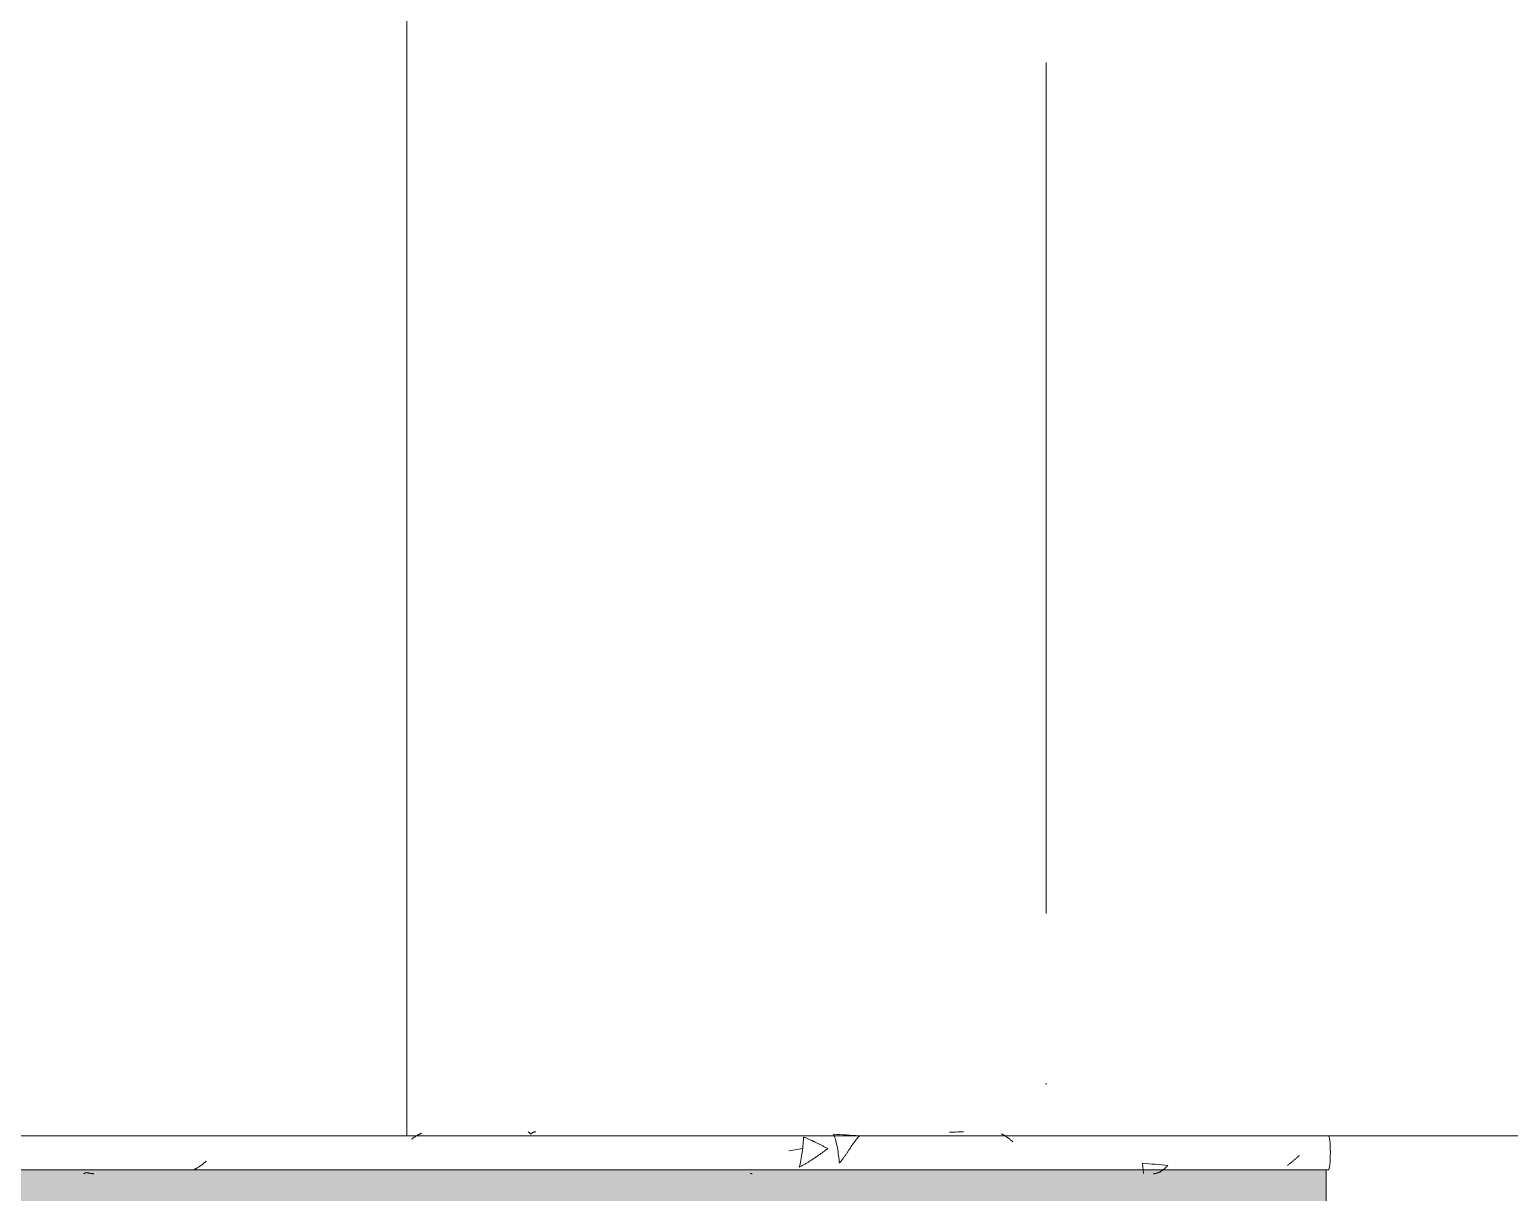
# Model space of a CAD drawing. Header units: millimetres. Extents: x -8482 to 130249, y -7482 to 93550.
# Drawn here: x 30553 to 31422, y -33 to 650 of the extents above; entities that cross this region are included whole.
import ezdxf

# ---------------------------------------------------------------- set-up
doc = ezdxf.new("R2010")
doc.units = ezdxf.units.MM
doc.linetypes.add('Grid Line', pattern=[14, 10, -2, 0, -2])
for name, color, linetype, lineweight in [('KINH', 152, 'Continuous', 5), ('NET THAY 1', 41, 'Continuous', 5), ('NET-THAY', 2, 'Continuous', 9), ('TRUC', 225, 'Continuous', 5)]:
    doc.layers.add(name, color=color, linetype=linetype, lineweight=lineweight)
pattern_1 = [(45.204, (11880.7, 1401.6), (0.002, 2032), [252.7, -2610.8]), (45.204, (11825.9, 1456.7), (0.002, 2032), [252.7, -2610.8]), (45.204, (11750.5, 1325.7), (0.002, 2032), [544.27, -2319.24]), (45.204, (10508.7, 2763), (0.002, 2032), [252.7, -2610.8]), (45.204, (10453.9, 2818.2), (0.002, 2032), [252.7, -2610.8]), (45.204, (10378.6, 2687.1), (0.002, 2032), [544.27, -2319.24])]

# ---------------------------------------------------------------- blocks, each defined once
blk = doc.blocks.new('FP_96-MẶT ĐỨNG TRỤC A-Q')
at = {"layer": 'NET THAY 1', "color": 10}
for p, q in [((31315.6, 0), (22897.55, 0)), ((22897.55, -20), (31315.6, -20))]:
    blk.add_line(p, q, dxfattribs=at)
at = {"layer": 'NET THAY 1'}
for p, q in [((30780.23, 0.04), (30779.98, -0.11)), ((30780.48, 0.19), (30780.23, 0.04)), ((30780.73, 0.34), (30780.48, 0.19)), ((30780.98, 0.48), (30780.73, 0.34)), ((30781.23, 0.61), (30780.98, 0.48)), ((30781.48, 0.75), (30781.23, 0.61)), ((30781.73, 0.87), (30781.48, 0.75)), ((30781.97, 0.99), (30781.73, 0.87)), ((30782.22, 1.11), (30781.97, 0.99)), ((30782.47, 1.22), (30782.22, 1.11)), ((30782.71, 1.33), (30782.47, 1.22)), ((30782.96, 1.43), (30782.71, 1.33)), ((30783.21, 1.52), (30782.96, 1.43)), ((30845.68, 2.29), (30845.95, 2.16)), ((30845.95, 2.16), (30846.22, 1.95)), ((30846.22, 1.95), (30846.49, 1.66)), ((30846.49, 1.66), (30846.75, 1.29)), ((30846.75, 1.29), (30847.01, 0.84)), ((30847.19, 1), (30847.01, 0.85)), ((30847.38, 1.14), (30847.19, 1)), ((30847.56, 1.27), (30847.38, 1.14)), ((30847.74, 1.4), (30847.56, 1.27)), ((30847.92, 1.52), (30847.74, 1.4)), ((30848.1, 1.63), (30847.92, 1.52)), ((30848.28, 1.73), (30848.1, 1.63)), ((30848.46, 1.83), (30848.28, 1.73)), ((30848.65, 1.91), (30848.46, 1.83)), ((30848.83, 1.99), (30848.65, 1.91)), ((30849.01, 2.06), (30848.83, 1.99)), ((30849.18, 2.12), (30849.01, 2.06)), ((30849.36, 2.18), (30849.18, 2.12)), ((30849.54, 2.22), (30849.36, 2.18)), ((30849.72, 2.26), (30849.54, 2.22)), ((30849.9, 2.29), (30849.72, 2.26)), ((30850.08, 2.31), (30849.9, 2.29)), ((30850.26, 2.32), (30850.08, 2.31)), ((31026.89, 0.74), (31024.99, 0.84)), ((31024.99, 0.84), (31025.28, 0.24)), ((31025.28, 0.24), (31025.56, -0.45)), ((31028.8, 0.64), (31026.89, 0.74)), ((31030.7, 0.53), (31028.8, 0.64)), ((31032.61, 0.43), (31030.7, 0.53)), ((31034.51, 0.32), (31032.61, 0.43)), ((31036.42, 0.2), (31034.51, 0.32)), ((31038.32, 0.09), (31036.42, 0.2)), ((31040.23, -0.03), (31038.32, 0.09)), ((31094.37, 2.08), (31093.21, 2.04)), ((31095.52, 2.12), (31094.37, 2.08)), ((31096.68, 2.15), (31095.52, 2.12)), ((31097.83, 2.18), (31096.68, 2.15)), ((31098.99, 2.21), (31097.83, 2.18)), ((31100.15, 2.24), (31098.99, 2.21)), ((31101.3, 2.26), (31100.15, 2.24)), ((31123.76, 0.97), (31123.47, 1.1)), ((31124.05, 0.83), (31123.76, 0.97)), ((31124.33, 0.69), (31124.05, 0.83)), ((31124.62, 0.54), (31124.33, 0.69)), ((31124.9, 0.39), (31124.62, 0.54)), ((31125.19, 0.23), (31124.9, 0.39)), ((31125.47, 0.06), (31125.19, 0.23)), ((31125.75, -0.11), (31125.47, 0.06)), ((30777.46, -1.89), (30777.21, -2.09)), ((30777.72, -1.69), (30777.46, -1.89)), ((30777.97, -1.5), (30777.72, -1.69)), ((30778.22, -1.31), (30777.97, -1.5)), ((30778.48, -1.13), (30778.22, -1.31)), ((30778.73, -0.95), (30778.48, -1.13)), ((30778.98, -0.77), (30778.73, -0.95)), ((30779.23, -0.6), (30778.98, -0.77)), ((30779.48, -0.43), (30779.23, -0.6)), ((30779.73, -0.27), (30779.48, -0.43)), ((30779.98, -0.11), (30779.73, -0.27)), ((31001.19, -8.52), (31000.02, -8.71)), ((31002.37, -8.33), (31001.19, -8.52)), ((31003.55, -8.14), (31002.37, -8.33)), ((31004.72, -7.95), (31003.55, -8.14)), ((31005.9, -7.76), (31004.72, -7.95)), ((31007.07, -7.57), (31005.9, -7.76)), ((31006.76, -8.3), (31006.6, -9.53)), ((31006.9, -7.09), (31006.76, -8.3)), ((31007.02, -5.92), (31006.9, -7.09)), ((31007.13, -4.78), (31007.02, -5.92)), ((31007.23, -3.69), (31007.13, -4.78)), ((31007.32, -2.67), (31007.23, -3.69)), ((31007.39, -1.72), (31007.32, -2.67)), ((31007.45, -0.85), (31007.39, -1.72)), ((31007.88, -0.99), (31007.46, -0.83)), ((31008.3, -1.15), (31007.88, -0.99)), ((31008.73, -1.31), (31008.3, -1.15)), ((31009.15, -1.48), (31008.73, -1.31)), ((31009.57, -1.65), (31009.15, -1.48)), ((31009.99, -1.82), (31009.57, -1.65)), ((31010.42, -2), (31009.99, -1.82)), ((31010.84, -2.18), (31010.42, -2)), ((31011.26, -2.36), (31010.84, -2.18)), ((31011.68, -2.55), (31011.26, -2.36)), ((31012.1, -2.73), (31011.68, -2.55)), ((31012.52, -2.92), (31012.1, -2.73)), ((31012.94, -3.12), (31012.52, -2.92)), ((31013.36, -3.31), (31012.94, -3.12)), ((31013.77, -3.51), (31013.36, -3.31)), ((31014.19, -3.71), (31013.77, -3.51)), ((31014.61, -3.91), (31014.19, -3.71)), ((31015.03, -4.11), (31014.61, -3.91)), ((31015.44, -4.32), (31015.03, -4.11)), ((31015.86, -4.53), (31015.44, -4.32)), ((31016.27, -4.74), (31015.86, -4.53)), ((31016.69, -4.95), (31016.27, -4.74)), ((31017.1, -5.16), (31016.69, -4.95)), ((31017.52, -5.38), (31017.1, -5.16)), ((31017.93, -5.6), (31017.52, -5.38)), ((31018.34, -5.82), (31017.93, -5.6)), ((31018.76, -6.04), (31018.34, -5.82)), ((31019.17, -6.26), (31018.76, -6.04)), ((31019.58, -6.48), (31019.17, -6.26)), ((31019.99, -6.71), (31019.58, -6.48)), ((31020.28, -8.58), (31019.94, -8.83)), ((31020.4, -6.93), (31019.99, -6.71)), ((31020.62, -8.34), (31020.28, -8.58)), ((31020.81, -7.16), (31020.4, -6.93)), ((31020.96, -8.1), (31020.62, -8.34)), ((31021.22, -7.39), (31020.81, -7.16)), ((31021.29, -7.86), (31020.96, -8.1)), ((31021.63, -7.62), (31021.22, -7.39)), ((31021.63, -7.62), (31021.29, -7.86)), ((31025.56, -0.45), (31025.83, -1.22)), ((31025.83, -1.22), (31026.1, -2.07)), ((31026.1, -2.07), (31026.35, -2.98)), ((31026.35, -2.98), (31026.6, -3.96)), ((31026.6, -3.96), (31026.83, -4.99)), ((31026.83, -4.99), (31027.05, -6.07)), ((31027.05, -6.07), (31027.26, -7.18)), ((31027.26, -7.18), (31027.46, -8.31)), ((31027.46, -8.31), (31027.64, -9.46)), ((31034.06, -8.39), (31033.84, -8.72)), ((31034.28, -8.06), (31034.06, -8.39)), ((31034.5, -7.73), (31034.28, -8.06)), ((31034.72, -7.41), (31034.5, -7.73)), ((31034.93, -7.08), (31034.72, -7.41)), ((31035.15, -6.76), (31034.93, -7.08)), ((31035.36, -6.44), (31035.15, -6.76)), ((31035.58, -6.12), (31035.36, -6.44)), ((31035.79, -5.81), (31035.58, -6.12)), ((31036, -5.5), (31035.79, -5.81)), ((31036.21, -5.19), (31036, -5.5)), ((31036.42, -4.88), (31036.21, -5.19)), ((31036.63, -4.58), (31036.42, -4.88)), ((31036.84, -4.28), (31036.63, -4.58)), ((31037.04, -3.99), (31036.84, -4.28)), ((31037.25, -3.7), (31037.04, -3.99)), ((31037.45, -3.42), (31037.25, -3.7)), ((31037.65, -3.14), (31037.45, -3.42)), ((31037.86, -2.86), (31037.65, -3.14)), ((31038.06, -2.6), (31037.86, -2.86)), ((31038.26, -2.33), (31038.06, -2.6)), ((31038.46, -2.07), (31038.26, -2.33)), ((31038.66, -1.82), (31038.46, -2.07)), ((31038.86, -1.58), (31038.66, -1.82)), ((31039.06, -1.34), (31038.86, -1.58)), ((31039.25, -1.1), (31039.06, -1.34)), ((31039.45, -0.87), (31039.25, -1.1)), ((31039.64, -0.65), (31039.45, -0.87)), ((31039.84, -0.44), (31039.64, -0.65)), ((31040.03, -0.23), (31039.84, -0.44)), ((31040.23, -0.03), (31040.03, -0.23)), ((31126.04, -0.28), (31125.75, -0.11)), ((31126.32, -0.46), (31126.04, -0.28)), ((31126.6, -0.65), (31126.32, -0.46)), ((31126.88, -0.84), (31126.6, -0.65)), ((31127.17, -1.04), (31126.88, -0.84)), ((31127.45, -1.24), (31127.17, -1.04)), ((31127.73, -1.45), (31127.45, -1.24)), ((31128.01, -1.66), (31127.73, -1.45)), ((31128.28, -1.88), (31128.01, -1.66)), ((31128.56, -2.1), (31128.28, -1.88)), ((31128.84, -2.33), (31128.56, -2.1)), ((31129.12, -2.56), (31128.84, -2.33)), ((31129.39, -2.79), (31129.12, -2.56)), ((31129.67, -3.03), (31129.39, -2.79)), ((31129.94, -3.27), (31129.67, -3.03)), ((31130.22, -3.51), (31129.94, -3.27)), ((30653.73, -17.28), (30653.44, -17.49)), ((30654.02, -17.07), (30653.73, -17.28)), ((30654.32, -16.85), (30654.02, -17.07)), ((30654.61, -16.63), (30654.32, -16.85)), ((30654.9, -16.41), (30654.61, -16.63)), ((30655.19, -16.18), (30654.9, -16.41)), ((30655.48, -15.95), (30655.19, -16.18)), ((30655.77, -15.72), (30655.48, -15.95)), ((30656.06, -15.49), (30655.77, -15.72)), ((30656.35, -15.25), (30656.06, -15.49)), ((30656.64, -15.02), (30656.35, -15.25)), ((31000.02, -8.71), (30998.84, -8.91)), ((31005.38, -16.55), (31005.13, -17.56)), ((31005.62, -15.48), (31005.38, -16.55)), ((31005.84, -14.35), (31005.62, -15.48)), ((31006.05, -13.18), (31005.84, -14.35)), ((31006.25, -11.98), (31006.05, -13.18)), ((31006.43, -10.76), (31006.25, -11.98)), ((31006.6, -9.53), (31006.43, -10.76)), ((31007.03, -17.35), (31006.68, -17.55)), ((31007.39, -17.15), (31007.03, -17.35)), ((31007.75, -16.95), (31007.39, -17.15)), ((31008.11, -16.75), (31007.75, -16.95)), ((31008.47, -16.54), (31008.11, -16.75)), ((31008.82, -16.33), (31008.47, -16.54)), ((31009.18, -16.12), (31008.82, -16.33)), ((31009.53, -15.91), (31009.18, -16.12)), ((31009.89, -15.69), (31009.53, -15.91)), ((31010.24, -15.48), (31009.89, -15.69)), ((31010.6, -15.25), (31010.24, -15.48)), ((31010.95, -15.03), (31010.6, -15.25)), ((31011.3, -14.81), (31010.95, -15.03)), ((31011.66, -14.58), (31011.3, -14.81)), ((31012.01, -14.35), (31011.66, -14.58)), ((31012.36, -14.12), (31012.01, -14.35)), ((31012.71, -13.89), (31012.36, -14.12)), ((31013.06, -13.66), (31012.71, -13.89)), ((31013.41, -13.43), (31013.06, -13.66)), ((31013.76, -13.19), (31013.41, -13.43)), ((31014.11, -12.95), (31013.76, -13.19)), ((31014.45, -12.72), (31014.11, -12.95)), ((31014.8, -12.48), (31014.45, -12.72)), ((31015.15, -12.24), (31014.8, -12.48)), ((31015.49, -11.99), (31015.15, -12.24)), ((31015.84, -11.75), (31015.49, -11.99)), ((31016.19, -11.51), (31015.84, -11.75)), ((31016.53, -11.27), (31016.19, -11.51)), ((31016.87, -11.02), (31016.53, -11.27)), ((31017.22, -10.78), (31016.87, -11.02)), ((31017.56, -10.54), (31017.22, -10.78)), ((31017.9, -10.29), (31017.56, -10.54)), ((31018.24, -10.05), (31017.9, -10.29)), ((31018.59, -9.8), (31018.24, -10.05)), ((31018.93, -9.56), (31018.59, -9.8)), ((31019.27, -9.31), (31018.93, -9.56)), ((31019.61, -9.07), (31019.27, -9.31)), ((31019.94, -8.83), (31019.61, -9.07)), ((31027.64, -9.46), (31027.81, -10.62)), ((31027.81, -10.62), (31027.97, -11.77)), ((31027.97, -11.77), (31028.12, -12.9)), ((31028.12, -12.9), (31028.25, -14.01)), ((31028.25, -14.01), (31028.37, -15.08)), ((31028.37, -15.08), (31028.48, -16.11)), ((31028.72, -15.81), (31028.48, -16.1)), ((31028.97, -15.51), (31028.72, -15.81)), ((31029.21, -15.21), (31028.97, -15.51)), ((31029.45, -14.91), (31029.21, -15.21)), ((31029.69, -14.6), (31029.45, -14.91)), ((31029.93, -14.29), (31029.69, -14.6)), ((31030.17, -13.98), (31029.93, -14.29)), ((31030.41, -13.66), (31030.17, -13.98)), ((31030.64, -13.34), (31030.41, -13.66)), ((31030.88, -13.02), (31030.64, -13.34)), ((31031.11, -12.7), (31030.88, -13.02)), ((31031.35, -12.37), (31031.11, -12.7)), ((31031.58, -12.04), (31031.35, -12.37)), ((31031.81, -11.71), (31031.58, -12.04)), ((31032.04, -11.38), (31031.81, -11.71)), ((31032.27, -11.05), (31032.04, -11.38)), ((31032.5, -10.72), (31032.27, -11.05)), ((31032.72, -10.39), (31032.5, -10.72)), ((31032.95, -10.05), (31032.72, -10.39)), ((31033.17, -9.72), (31032.95, -10.05)), ((31033.4, -9.39), (31033.17, -9.72)), ((31033.62, -9.05), (31033.4, -9.39)), ((31033.84, -8.72), (31033.62, -9.05)), ((31208.33, -16.3), (31206.45, -16.12)), ((31206.45, -16.13), (31206.55, -17.12)), ((31206.55, -17.12), (31206.64, -18.05)), ((31210.2, -16.47), (31208.33, -16.3)), ((31212.07, -16.64), (31210.2, -16.47)), ((31213.94, -16.81), (31212.07, -16.64)), ((31215.81, -16.98), (31213.94, -16.81)), ((31217.68, -17.15), (31215.81, -16.98)), ((31219.55, -17.32), (31217.68, -17.15)), ((31221.42, -17.48), (31219.55, -17.32)), ((31291.83, -17.25), (31291.53, -17.47)), ((31292.12, -17.04), (31291.83, -17.25)), ((31292.41, -16.82), (31292.12, -17.04)), ((31292.7, -16.6), (31292.41, -16.82)), ((31293, -16.38), (31292.7, -16.6)), ((31293.29, -16.16), (31293, -16.38)), ((31293.58, -15.93), (31293.29, -16.16)), ((31293.87, -15.7), (31293.58, -15.93)), ((31294.16, -15.46), (31293.87, -15.7)), ((31294.44, -15.23), (31294.16, -15.46)), ((31294.73, -14.99), (31294.44, -15.23)), ((31295.02, -14.75), (31294.73, -14.99)), ((31295.31, -14.5), (31295.02, -14.75)), ((31295.59, -14.26), (31295.31, -14.5)), ((31295.88, -14.01), (31295.59, -14.26)), ((31296.16, -13.76), (31295.88, -14.01)), ((31296.45, -13.51), (31296.16, -13.76)), ((31296.73, -13.26), (31296.45, -13.51)), ((31297.01, -13.01), (31296.73, -13.26)), ((31297.3, -12.75), (31297.01, -13.01)), ((31297.58, -12.5), (31297.3, -12.75)), ((31297.86, -12.24), (31297.58, -12.5)), ((31298.14, -11.98), (31297.86, -12.24)), ((31298.42, -11.72), (31298.14, -11.98)), ((30584.86, -22.26), (30584.62, -22.31)), ((30585.11, -22.19), (30584.86, -22.26)), ((30585.35, -22.08), (30585.11, -22.19)), ((30585.59, -21.93), (30585.35, -22.08)), ((30585.83, -21.76), (30585.59, -21.93)), ((30586.07, -21.56), (30585.83, -21.76)), ((30586.35, -21.64), (30586.07, -21.56)), ((30586.63, -21.73), (30586.35, -21.64)), ((30586.91, -21.8), (30586.63, -21.73)), ((30587.19, -21.88), (30586.91, -21.8)), ((30587.47, -21.94), (30587.19, -21.88)), ((30587.74, -22), (30587.47, -21.94)), ((30588.02, -22.06), (30587.74, -22)), ((30588.3, -22.11), (30588.02, -22.06)), ((30588.58, -22.16), (30588.3, -22.11)), ((30588.86, -22.2), (30588.58, -22.16)), ((30589.13, -22.23), (30588.86, -22.2)), ((30589.41, -22.26), (30589.13, -22.23)), ((30589.69, -22.29), (30589.41, -22.26)), ((30589.97, -22.3), (30589.69, -22.29)), ((30590.24, -22.32), (30589.97, -22.3)), ((30590.52, -22.33), (30590.24, -22.32)), ((30649.87, -19.72), (30649.57, -19.88)), ((30650.17, -19.55), (30649.87, -19.72)), ((30650.47, -19.39), (30650.17, -19.55)), ((30650.77, -19.22), (30650.47, -19.39)), ((30651.07, -19.04), (30650.77, -19.22)), ((30651.37, -18.86), (30651.07, -19.04)), ((30651.66, -18.67), (30651.37, -18.86)), ((30651.96, -18.49), (30651.66, -18.67)), ((30652.26, -18.29), (30651.96, -18.49)), ((30652.55, -18.1), (30652.26, -18.29)), ((30652.85, -17.9), (30652.55, -18.1)), ((30653.14, -17.7), (30652.85, -17.9)), ((30653.44, -17.49), (30653.14, -17.7)), ((30976.17, -22.23), (30975.97, -22.19)), ((30976.37, -22.26), (30976.17, -22.23)), ((30976.57, -22.28), (30976.37, -22.26)), ((30976.77, -22.3), (30976.57, -22.28)), ((30976.97, -22.32), (30976.77, -22.3)), ((30977.16, -22.33), (30976.97, -22.32)), ((31005.13, -17.56), (31004.87, -18.49)), ((31005.24, -18.29), (31004.88, -18.47)), ((31005.6, -18.11), (31005.24, -18.29)), ((31005.96, -17.93), (31005.6, -18.11)), ((31006.32, -17.74), (31005.96, -17.93)), ((31006.68, -17.55), (31006.32, -17.74)), ((31206.64, -18.05), (31206.72, -18.9)), ((31206.72, -18.9), (31206.79, -19.67)), ((31206.79, -19.67), (31206.85, -20.36)), ((31206.85, -20.36), (31206.9, -20.95)), ((31206.9, -20.95), (31206.95, -21.44)), ((31206.95, -21.44), (31206.99, -21.83)), ((31206.99, -21.83), (31207.03, -22.1)), ((31207.03, -22.1), (31207.07, -22.27)), ((31213.13, -22.31), (31212.87, -22.32)), ((31213.4, -22.29), (31213.13, -22.31)), ((31213.66, -22.26), (31213.4, -22.29)), ((31213.92, -22.22), (31213.66, -22.26)), ((31214.19, -22.17), (31213.92, -22.22)), ((31214.45, -22.11), (31214.19, -22.17)), ((31214.72, -22.04), (31214.45, -22.11)), ((31214.98, -21.97), (31214.72, -22.04)), ((31215.24, -21.88), (31214.98, -21.97)), ((31215.51, -21.79), (31215.24, -21.88)), ((31215.77, -21.69), (31215.51, -21.79)), ((31216.03, -21.58), (31215.77, -21.69)), ((31216.29, -21.46), (31216.03, -21.58)), ((31216.56, -21.33), (31216.29, -21.46)), ((31216.82, -21.19), (31216.56, -21.33)), ((31217.08, -21.05), (31216.82, -21.19)), ((31217.34, -20.9), (31217.08, -21.05)), ((31217.6, -20.74), (31217.34, -20.9)), ((31217.86, -20.57), (31217.6, -20.74)), ((31218.12, -20.4), (31217.86, -20.57)), ((31218.37, -20.21), (31218.12, -20.4)), ((31218.63, -20.02), (31218.37, -20.21)), ((31218.89, -19.83), (31218.63, -20.02)), ((31219.15, -19.62), (31218.89, -19.83)), ((31219.4, -19.41), (31219.15, -19.62)), ((31219.66, -19.19), (31219.4, -19.41)), ((31219.91, -18.97), (31219.66, -19.19)), ((31220.16, -18.73), (31219.91, -18.97)), ((31220.42, -18.49), (31220.16, -18.73)), ((31220.67, -18.25), (31220.42, -18.49)), ((31220.92, -18), (31220.67, -18.25)), ((31221.17, -17.74), (31220.92, -18)), ((31221.42, -17.48), (31221.17, -17.74))]:
    blk.add_line(p, q, dxfattribs=at)
blk = doc.blocks.new('System Panel - Glazed-V6-MẶT ĐỨNG TRỤC A-Q')
at = {"layer": 'KINH'}
h = blk.add_hatch(dxfattribs=at)
h.set_pattern_fill('FP_2', color=256, style=0, pattern_type=2)
h.set_pattern_definition(pattern_1)
h.paths.add_polyline_path([(31535.65, 0), (31757.44, 0), (31757.44, 2200), (30774.47, 2200), (30774.47, 0), (31420.85, 0)], flags=0)
at = {"layer": 'KINH', "color": 10}
blk.add_line((30774.47, 2200), (30774.47, 0), dxfattribs=at)
blk = doc.blocks.new('System Panel - Glazed-V7-MẶT ĐỨNG TRỤC A-Q')
at = {"layer": 'KINH'}
h = blk.add_hatch(dxfattribs=at)
h.set_pattern_fill('FP_2', color=256, style=0, pattern_type=2)
h.set_pattern_definition(pattern_1)
h.paths.add_polyline_path([(30555.07, 0), (30774.47, 0), (30774.47, 2200), (29781.57, 2200), (29781.57, 0), (30288.69, 0)], flags=0)
at = {"layer": 'KINH', "color": 10}
blk.add_line((30774.47, 0), (30774.47, 2200), dxfattribs=at)
blk = doc.blocks.new('ALC1807-ASCENT PLAZA-TANG 1_2_rvt-1-MẶT ĐỨNG TRỤC A-Q')
at = {"layer": 'NET THAY 1'}
h = blk.add_hatch(dxfattribs=at)
h.set_pattern_fill('FP_9', color=256, style=0, pattern_type=2)
h.set_pattern_definition([(50.201, (22070.99, -1000), (180.891, -15.9388), [18.994, -208.937]), (354.964, (22070.99, -1000), (34.9908, -191.057), [15.133, -166.459]), (100.379, (22086.06, -1001.33), (145.8982, 175.1182), [16.186, -178.049]), (30.177, (22070.99, -1000), (164.569, -77.289), [18.949, -208.436]), (334.843, (22070.99, -1000), (-32.0006, -191.5884), [15.151, -166.663]), (80.518, (22084.71, -1006.43), (196.5682, 114.3004), [16.187, -178.055]), (46.388, (22071, -949.2), (269.155, -42.042), [28.478, -313.258]), (96.589, (22093.42, -952.7), (235.719, 247.426), [24.283, -267.11]), (351.122, (22071, -949.2), (235.7205, 247.425), [22.702, -249.717]), (21.137, (22096.21, -961.9), (150.5388, -102.265), [18.932, -208.254]), (325.811, (22096.2, -961.9), (61.3624, 184.189), [15.166, -166.823]), (71.574, (22108.75, -970.42), (211.9016, 81.9222), [16.178, -177.963]), (37.697, (22070.99, -1000), (3.06716, 84.5549), [8.345, -156.525, 8.345, -161.076, -167.524]), (37.697, (22070.99, -1000), (3.06716, 84.5549), [-334.29, 8.345, -159.18]), (7.553, (22070.99, -1000), (66.3455, 100.1809), [8.324, -88.028, 8.324, -152.346, -63.688]), (7.553, (22070.99, -1000), (66.3455, 100.1809), [-257.02, 8.324, -55.364]), (327.315, (22059.74, -1000), (134.6288, -5.7283), [8.34, -54.84, 8.34, -188.781, -261.564]), (327.315, (22059.74, -1000), (134.6288, -5.7283), [-260.301, 8.34, -253.225]), (317.297, (21989.53, -1000), (147.0781, 25.4271), [8.35, -73.882, 8.35, -122.716, -185.971]), (317.297, (21989.53, -1000), (147.0781, 25.4271), [-213.297, 8.35, -177.621])])
h.paths.add_polyline_path([(31204.64, -142.86), (31314.41, -142.86), (31314.41, -20), (22897.55, -20), (22897.55, -142.86), (31087.83, -142.86)], flags=0)
at = {"layer": 'NET THAY 1', "color": 10}
blk.add_line((31314.41, -20), (31314.41, -143.2), dxfattribs=at)
blk.add_ellipse((31315.6, -10), major_axis=(0, 10), ratio=0.118908, start_param=3.141593, end_param=6.283185, dxfattribs=at)
at = {"layer": 'NET-THAY', "color": 250, "lineweight": 15}
for p in [(31315.6, 0), (31535.65, 0)]:
    blk.add_line(p, (31321.56, 0), dxfattribs=at)
at = {"color": 250, "lineweight": 15}
for name in ['System Panel - Glazed-V7-MẶT ĐỨNG TRỤC A-Q', 'System Panel - Glazed-V6-MẶT ĐỨNG TRỤC A-Q']:
    blk.add_blockref(name, (0, 0), dxfattribs=at)
at = {"layer": 'NET THAY 1', "color": 10}
blk.add_blockref('FP_96-MẶT ĐỨNG TRỤC A-Q', (0, 0), dxfattribs=at)

msp = doc.modelspace()

# ---------------------------------------------------------------- linework, layer by layer
at = {"layer": 'TRUC', "linetype": 'Grid Line', "ltscale": 50}
for p, q in [((31149.94, -6170.42), (31149.94, 93540.4)), ((-8381.59, 0), (51520.97, 0))]:
    msp.add_line(p, q, dxfattribs=at)

# ---------------------------------------------------------------- block references
at = {"lineweight": 5}
msp.add_blockref('ALC1807-ASCENT PLAZA-TANG 1_2_rvt-1-MẶT ĐỨNG TRỤC A-Q', (0, 0), dxfattribs=at)

doc.saveas('drawing.dxf')
